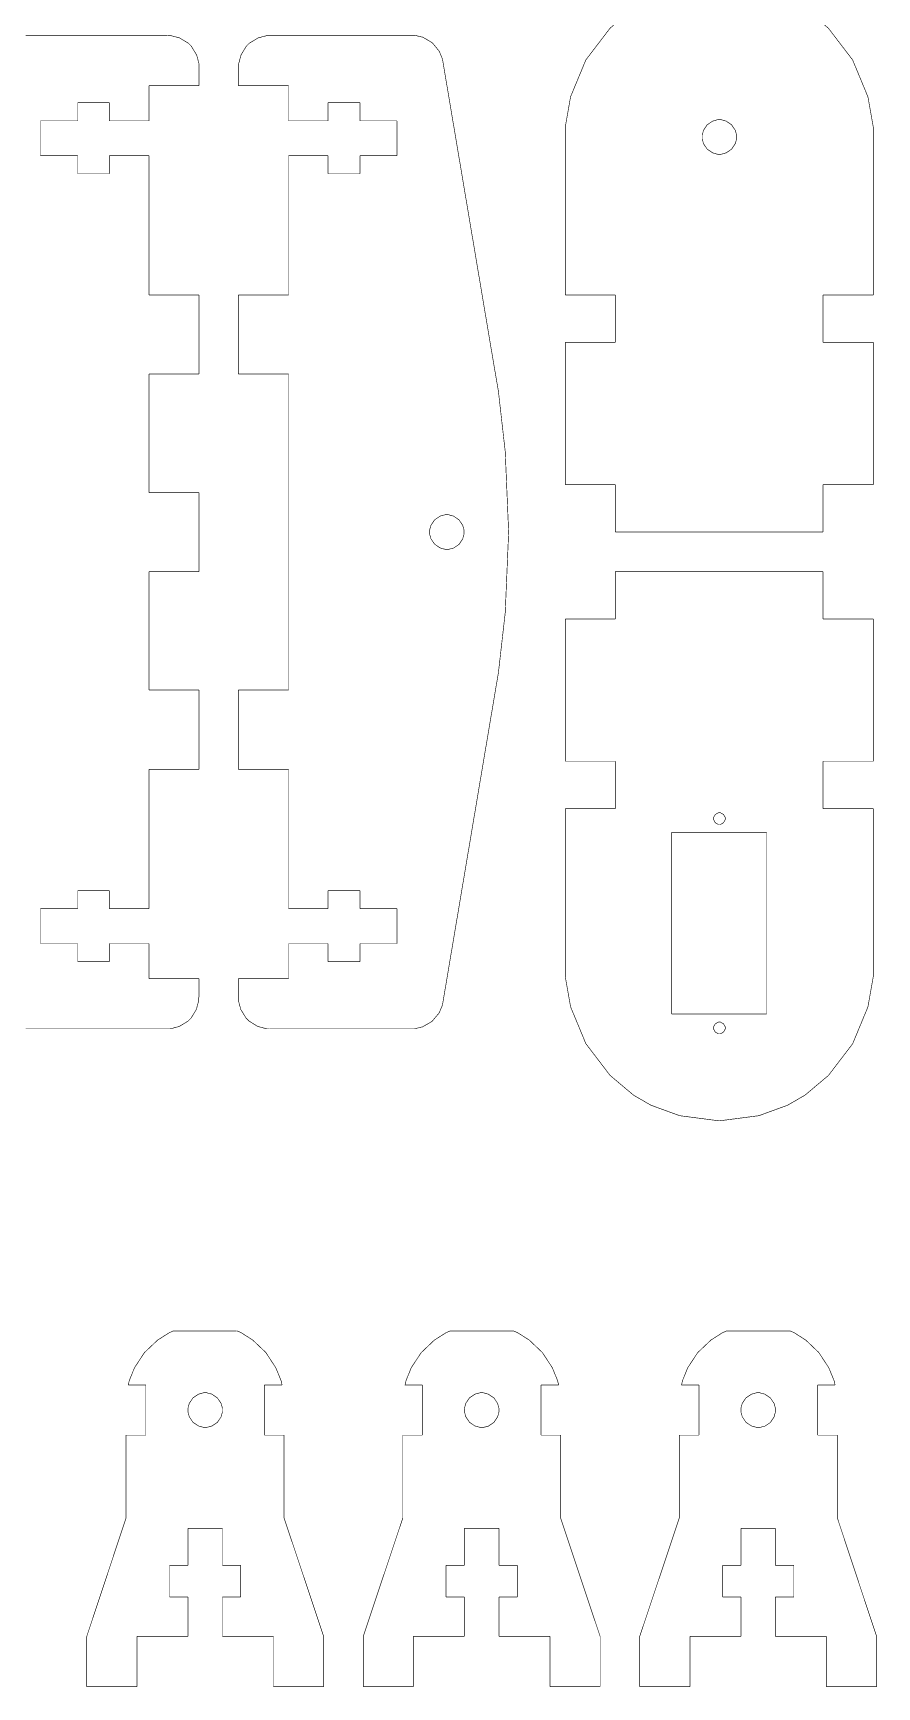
# Model space of a CAD drawing. Header units: inches. Extents: x 1576.4 to 1607.7, y 908.2 to 923.
# Drawn here: x 1583.25 to 1586.41, y 913.54 to 919.72 of the extents above; entities that cross this region are included whole.
import ezdxf

# ---------------------------------------------------------------- set-up
doc = ezdxf.new("R2010")
doc.units = ezdxf.units.IN

msp = doc.modelspace()

# ---------------------------------------------------------------- linework, layer by layer
at = {"color": 0}
for points in [[(1586.3919, 919.3289, 0.00225, 0.00225, 0), (1586.3919, 919.3664, 0.00225, 0.00225, 0), (1586.372, 919.4789, 0.00225, 0.00225, 0), (1586.3149, 919.6167, 0.00225, 0.00225, 0), (1586.2244, 919.7351, 0.00225, 0.00225, 0), (1586.1369, 919.809, 0.00225, 0.00225, 0), (1586.1044, 919.8278, 0.00225, 0.00225, 0), (1586.0719, 919.8465, 0.00225, 0.00225, 0), (1585.9643, 919.8858, 0.00225, 0.00225, 0), (1585.8164, 919.9051, 0.00225, 0.00225, 0), (1585.6685, 919.8858, 0.00225, 0.00225, 0), (1585.5609, 919.8465, 0.00225, 0.00225, 0), (1585.5284, 919.8278, 0.00225, 0.00225, 0), (1585.4959, 919.809, 0.00225, 0.00225, 0), (1585.4083, 919.7354, 0.00225, 0.00225, 0), (1585.3178, 919.6169, 0.00225, 0.00225, 0), (1585.2607, 919.4793, 0.00225, 0.00225, 0), (1585.2409, 919.3665, 0.00225, 0.00225, 0), (1585.2409, 919.3289, 0.00225, 0.00225, 0)], [(1583.2242, 919.7079, 0.00225, 0.00225, 0), (1583.7534, 919.7079, 0.00225, 0.00225, 0)], [(1583.8722, 919.5903, 0.00225, 0.00225, 0), (1583.8722, 919.6017, 0.00225, 0.00225, 0), (1583.8632, 919.6354, 0.00225, 0.00225, 0), (1583.8432, 919.6682, 0.00225, 0.00225, 0), (1583.8378, 919.6736, 0.00225, 0.00225, 0), (1583.8323, 919.6792, 0.00225, 0.00225, 0), (1583.7996, 919.699, 0.00225, 0.00225, 0), (1583.7657, 919.7079, 0.00225, 0.00225, 0), (1583.7544, 919.7079, 0.00225, 0.00225, 0)], [(1584.1378, 919.7079, 0.00225, 0.00225, 0), (1584.1264, 919.7079, 0.00225, 0.00225, 0), (1584.0926, 919.699, 0.00225, 0.00225, 0), (1584.0599, 919.6792, 0.00225, 0.00225, 0), (1584.0545, 919.6736, 0.00225, 0.00225, 0), (1584.049, 919.6682, 0.00225, 0.00225, 0), (1584.029, 919.6354, 0.00225, 0.00225, 0), (1584.0201, 919.6017, 0.00225, 0.00225, 0), (1584.0201, 919.5903, 0.00225, 0.00225, 0)], [(1584.6669, 919.7079, 0.00225, 0.00225, 0), (1584.1378, 919.7079, 0.00225, 0.00225, 0)], [(1584.7836, 919.6101, 0.00225, 0.00225, 0), (1584.7819, 919.6203, 0.00225, 0.00225, 0), (1584.7696, 919.6497, 0.00225, 0.00225, 0), (1584.7436, 919.6811, 0.00225, 0.00225, 0), (1584.7084, 919.7017, 0.00225, 0.00225, 0), (1584.6773, 919.709, 0.00225, 0.00225, 0), (1584.6669, 919.709, 0.00225, 0.00225, 0)], [(1584.7836, 919.6101, 0.00225, 0.00225, 0), (1584.9784, 918.4517, 0.00225, 0.00225, 0)], [(1583.8722, 919.5903, 0.00225, 0.00225, 0), (1583.8722, 919.5204, 0.00225, 0.00225, 0)], [(1584.019, 919.5204, 0.00225, 0.00225, 0), (1584.019, 919.5903, 0.00225, 0.00225, 0)], [(1583.6847, 919.3892, 0.00225, 0.00225, 0), (1583.6847, 919.5204, 0.00225, 0.00225, 0)], [(1583.6847, 919.5204, 0.00225, 0.00225, 0), (1583.8722, 919.5204, 0.00225, 0.00225, 0)], [(1584.2065, 919.5204, 0.00225, 0.00225, 0), (1584.019, 919.5204, 0.00225, 0.00225, 0)], [(1584.2065, 919.5204, 0.00225, 0.00225, 0), (1584.2065, 919.3892, 0.00225, 0.00225, 0)], [(1583.4191, 919.4569, 0.00225, 0.00225, 0), (1583.4191, 919.3892, 0.00225, 0.00225, 0)], [(1583.5367, 919.4569, 0.00225, 0.00225, 0), (1583.4191, 919.4569, 0.00225, 0.00225, 0)], [(1583.5367, 919.4569, 0.00225, 0.00225, 0), (1583.5367, 919.3892, 0.00225, 0.00225, 0)], [(1584.3544, 919.3892, 0.00225, 0.00225, 0), (1584.3544, 919.4569, 0.00225, 0.00225, 0)], [(1584.3544, 919.4569, 0.00225, 0.00225, 0), (1584.4732, 919.4569, 0.00225, 0.00225, 0)], [(1584.4732, 919.3892, 0.00225, 0.00225, 0), (1584.4732, 919.4569, 0.00225, 0.00225, 0)], [(1583.2795, 919.3892, 0.00225, 0.00225, 0), (1583.2795, 919.259, 0.00225, 0.00225, 0)], [(1583.4191, 919.3892, 0.00225, 0.00225, 0), (1583.2795, 919.3892, 0.00225, 0.00225, 0)], [(1583.6847, 919.3892, 0.00225, 0.00225, 0), (1583.5367, 919.3892, 0.00225, 0.00225, 0)], [(1584.2065, 919.3892, 0.00225, 0.00225, 0), (1584.3544, 919.3892, 0.00225, 0.00225, 0)], [(1584.4732, 919.3892, 0.00225, 0.00225, 0), (1584.6118, 919.3892, 0.00225, 0.00225, 0)], [(1584.6118, 919.259, 0.00225, 0.00225, 0), (1584.6118, 919.3892, 0.00225, 0.00225, 0)], [(1585.2409, 919.3289, 0.00225, 0.00225, 0), (1585.2409, 918.7382, 0.00225, 0.00225, 0)], [(1586.3919, 918.7382, 0.00225, 0.00225, 0), (1586.3919, 919.3289, 0.00225, 0.00225, 0)], [(1583.4191, 919.259, 0.00225, 0.00225, 0), (1583.2795, 919.259, 0.00225, 0.00225, 0)], [(1583.4191, 919.259, 0.00225, 0.00225, 0), (1583.4191, 919.1913, 0.00225, 0.00225, 0)], [(1583.5367, 919.259, 0.00225, 0.00225, 0), (1583.5367, 919.1913, 0.00225, 0.00225, 0)], [(1583.6847, 919.259, 0.00225, 0.00225, 0), (1583.5367, 919.259, 0.00225, 0.00225, 0)], [(1583.6847, 918.7382, 0.00225, 0.00225, 0), (1583.6847, 919.259, 0.00225, 0.00225, 0)], [(1584.2065, 919.259, 0.00225, 0.00225, 0), (1584.2065, 918.7382, 0.00225, 0.00225, 0)], [(1584.2065, 919.259, 0.00225, 0.00225, 0), (1584.3544, 919.259, 0.00225, 0.00225, 0)], [(1584.3544, 919.1913, 0.00225, 0.00225, 0), (1584.3544, 919.259, 0.00225, 0.00225, 0)], [(1584.4732, 919.1913, 0.00225, 0.00225, 0), (1584.4732, 919.259, 0.00225, 0.00225, 0)], [(1584.4732, 919.259, 0.00225, 0.00225, 0), (1584.6118, 919.259, 0.00225, 0.00225, 0)], [(1583.5367, 919.1913, 0.00225, 0.00225, 0), (1583.4191, 919.1913, 0.00225, 0.00225, 0)], [(1584.3544, 919.1913, 0.00225, 0.00225, 0), (1584.4732, 919.1913, 0.00225, 0.00225, 0)], [(1583.6847, 918.7382, 0.00225, 0.00225, 0), (1583.8722, 918.7382, 0.00225, 0.00225, 0)], [(1583.8722, 918.7382, 0.00225, 0.00225, 0), (1583.8722, 918.4434, 0.00225, 0.00225, 0)], [(1584.019, 918.4434, 0.00225, 0.00225, 0), (1584.019, 918.7382, 0.00225, 0.00225, 0)], [(1584.2065, 918.7382, 0.00225, 0.00225, 0), (1584.019, 918.7382, 0.00225, 0.00225, 0)], [(1585.2409, 918.7382, 0.00225, 0.00225, 0), (1585.4284, 918.7382, 0.00225, 0.00225, 0)], [(1585.4284, 918.5611, 0.00225, 0.00225, 0), (1585.4284, 918.7382, 0.00225, 0.00225, 0)], [(1586.2044, 918.5611, 0.00225, 0.00225, 0), (1586.2044, 918.7382, 0.00225, 0.00225, 0)], [(1586.3919, 918.7382, 0.00225, 0.00225, 0), (1586.2044, 918.7382, 0.00225, 0.00225, 0)], [(1585.2409, 918.5611, 0.00225, 0.00225, 0), (1585.2409, 918.0299, 0.00225, 0.00225, 0)], [(1585.2409, 918.5611, 0.00225, 0.00225, 0), (1585.4284, 918.5611, 0.00225, 0.00225, 0)], [(1586.3919, 918.5611, 0.00225, 0.00225, 0), (1586.2044, 918.5611, 0.00225, 0.00225, 0)], [(1586.3919, 918.0299, 0.00225, 0.00225, 0), (1586.3919, 918.5611, 0.00225, 0.00225, 0)], [(1583.6847, 917.9996, 0.00225, 0.00225, 0), (1583.6847, 918.4434, 0.00225, 0.00225, 0)], [(1583.6847, 918.4434, 0.00225, 0.00225, 0), (1583.8722, 918.4434, 0.00225, 0.00225, 0)], [(1584.2065, 918.4434, 0.00225, 0.00225, 0), (1584.019, 918.4434, 0.00225, 0.00225, 0)], [(1584.2065, 918.4434, 0.00225, 0.00225, 0), (1584.2065, 917.2622, 0.00225, 0.00225, 0)], [(1584.9784, 917.2528, 0.00225, 0.00225, 0), (1584.991, 917.327, 0.00225, 0.00225, 0), (1585.0165, 917.5518, 0.00225, 0.00225, 0), (1585.0292, 917.8524, 0.00225, 0.00225, 0), (1585.0165, 918.1532, 0.00225, 0.00225, 0), (1584.991, 918.3784, 0.00225, 0.00225, 0), (1584.9784, 918.4528, 0.00225, 0.00225, 0)], [(1583.6847, 917.9996, 0.00225, 0.00225, 0), (1583.8722, 917.9996, 0.00225, 0.00225, 0)], [(1583.8722, 917.9996, 0.00225, 0.00225, 0), (1583.8722, 917.7049, 0.00225, 0.00225, 0)], [(1585.2409, 918.0299, 0.00225, 0.00225, 0), (1585.4284, 918.0299, 0.00225, 0.00225, 0)], [(1585.4284, 917.8528, 0.00225, 0.00225, 0), (1585.4284, 918.0299, 0.00225, 0.00225, 0)], [(1586.3919, 918.0299, 0.00225, 0.00225, 0), (1586.2044, 918.0299, 0.00225, 0.00225, 0)], [(1586.2044, 917.8528, 0.00225, 0.00225, 0), (1586.2044, 918.0299, 0.00225, 0.00225, 0)], [(1585.4284, 917.8528, 0.00225, 0.00225, 0), (1586.2044, 917.8528, 0.00225, 0.00225, 0)], [(1583.6847, 917.2622, 0.00225, 0.00225, 0), (1583.6847, 917.7049, 0.00225, 0.00225, 0)], [(1583.6847, 917.7049, 0.00225, 0.00225, 0), (1583.8722, 917.7049, 0.00225, 0.00225, 0)], [(1586.2044, 917.7049, 0.00225, 0.00225, 0), (1585.4273, 917.7049, 0.00225, 0.00225, 0)], [(1585.4284, 917.7049, 0.00225, 0.00225, 0), (1585.4284, 917.5278, 0.00225, 0.00225, 0)], [(1586.2044, 917.7049, 0.00225, 0.00225, 0), (1586.2044, 917.5278, 0.00225, 0.00225, 0)], [(1585.2409, 917.5278, 0.00225, 0.00225, 0), (1585.4284, 917.5278, 0.00225, 0.00225, 0)], [(1585.2409, 917.5278, 0.00225, 0.00225, 0), (1585.2409, 916.9965, 0.00225, 0.00225, 0)], [(1586.3919, 917.5278, 0.00225, 0.00225, 0), (1586.2044, 917.5278, 0.00225, 0.00225, 0)], [(1586.3919, 916.9965, 0.00225, 0.00225, 0), (1586.3919, 917.5278, 0.00225, 0.00225, 0)], [(1583.6847, 917.2622, 0.00225, 0.00225, 0), (1583.8722, 917.2622, 0.00225, 0.00225, 0)], [(1583.8722, 917.2622, 0.00225, 0.00225, 0), (1583.8722, 916.9663, 0.00225, 0.00225, 0)], [(1584.019, 916.9663, 0.00225, 0.00225, 0), (1584.019, 917.2622, 0.00225, 0.00225, 0)], [(1584.2065, 917.2622, 0.00225, 0.00225, 0), (1584.019, 917.2622, 0.00225, 0.00225, 0)], [(1584.9784, 917.2528, 0.00225, 0.00225, 0), (1584.7836, 916.0955, 0.00225, 0.00225, 0)], [(1583.6847, 916.4455, 0.00225, 0.00225, 0), (1583.6847, 916.9663, 0.00225, 0.00225, 0)], [(1583.6847, 916.9663, 0.00225, 0.00225, 0), (1583.8722, 916.9663, 0.00225, 0.00225, 0)], [(1584.2065, 916.9663, 0.00225, 0.00225, 0), (1584.019, 916.9663, 0.00225, 0.00225, 0)], [(1584.2065, 916.9663, 0.00225, 0.00225, 0), (1584.2065, 916.4455, 0.00225, 0.00225, 0)], [(1585.2409, 916.9965, 0.00225, 0.00225, 0), (1585.4284, 916.9965, 0.00225, 0.00225, 0)], [(1585.4284, 916.9965, 0.00225, 0.00225, 0), (1585.4284, 916.8195, 0.00225, 0.00225, 0)], [(1586.3919, 916.9965, 0.00225, 0.00225, 0), (1586.2044, 916.9965, 0.00225, 0.00225, 0)], [(1586.2044, 916.9965, 0.00225, 0.00225, 0), (1586.2044, 916.8195, 0.00225, 0.00225, 0)], [(1585.2409, 916.8195, 0.00225, 0.00225, 0), (1585.4284, 916.8195, 0.00225, 0.00225, 0)], [(1585.2409, 916.8195, 0.00225, 0.00225, 0), (1585.2409, 916.2288, 0.00225, 0.00225, 0)], [(1586.3919, 916.8195, 0.00225, 0.00225, 0), (1586.2044, 916.8195, 0.00225, 0.00225, 0)], [(1586.3919, 916.2288, 0.00225, 0.00225, 0), (1586.3919, 916.8195, 0.00225, 0.00225, 0)], [(1585.993, 916.7309, 0.00225, 0.00225, 0), (1585.6388, 916.7309, 0.00225, 0.00225, 0)], [(1585.6388, 916.7309, 0.00225, 0.00225, 0), (1585.6388, 916.0517, 0.00225, 0.00225, 0)], [(1585.993, 916.0517, 0.00225, 0.00225, 0), (1585.993, 916.7309, 0.00225, 0.00225, 0)], [(1583.4191, 916.5132, 0.00225, 0.00225, 0), (1583.4191, 916.4455, 0.00225, 0.00225, 0)], [(1583.5367, 916.5132, 0.00225, 0.00225, 0), (1583.4191, 916.5132, 0.00225, 0.00225, 0)], [(1583.5367, 916.5132, 0.00225, 0.00225, 0), (1583.5367, 916.4455, 0.00225, 0.00225, 0)], [(1584.3544, 916.5132, 0.00225, 0.00225, 0), (1584.4732, 916.5132, 0.00225, 0.00225, 0)], [(1584.3544, 916.4455, 0.00225, 0.00225, 0), (1584.3544, 916.5132, 0.00225, 0.00225, 0)], [(1584.4732, 916.4455, 0.00225, 0.00225, 0), (1584.4732, 916.5132, 0.00225, 0.00225, 0)], [(1583.2795, 916.4455, 0.00225, 0.00225, 0), (1583.2795, 916.3153, 0.00225, 0.00225, 0)], [(1583.4191, 916.4455, 0.00225, 0.00225, 0), (1583.2795, 916.4455, 0.00225, 0.00225, 0)], [(1583.6847, 916.4455, 0.00225, 0.00225, 0), (1583.5367, 916.4455, 0.00225, 0.00225, 0)], [(1584.2065, 916.4455, 0.00225, 0.00225, 0), (1584.3544, 916.4455, 0.00225, 0.00225, 0)], [(1584.4732, 916.4455, 0.00225, 0.00225, 0), (1584.6118, 916.4455, 0.00225, 0.00225, 0)], [(1584.6118, 916.3153, 0.00225, 0.00225, 0), (1584.6118, 916.4455, 0.00225, 0.00225, 0)], [(1583.4191, 916.3153, 0.00225, 0.00225, 0), (1583.2795, 916.3153, 0.00225, 0.00225, 0)], [(1583.4191, 916.3153, 0.00225, 0.00225, 0), (1583.4191, 916.2476, 0.00225, 0.00225, 0)], [(1583.5367, 916.3153, 0.00225, 0.00225, 0), (1583.5367, 916.2476, 0.00225, 0.00225, 0)], [(1583.6847, 916.3153, 0.00225, 0.00225, 0), (1583.5367, 916.3153, 0.00225, 0.00225, 0)], [(1583.6847, 916.184, 0.00225, 0.00225, 0), (1583.6847, 916.3153, 0.00225, 0.00225, 0)], [(1584.2065, 916.3153, 0.00225, 0.00225, 0), (1584.3544, 916.3153, 0.00225, 0.00225, 0)], [(1584.2065, 916.3153, 0.00225, 0.00225, 0), (1584.2065, 916.184, 0.00225, 0.00225, 0)], [(1584.3544, 916.2476, 0.00225, 0.00225, 0), (1584.3544, 916.3153, 0.00225, 0.00225, 0)], [(1584.4732, 916.3153, 0.00225, 0.00225, 0), (1584.6118, 916.3153, 0.00225, 0.00225, 0)], [(1584.4732, 916.2476, 0.00225, 0.00225, 0), (1584.4732, 916.3153, 0.00225, 0.00225, 0)], [(1583.5367, 916.2476, 0.00225, 0.00225, 0), (1583.4191, 916.2476, 0.00225, 0.00225, 0)], [(1584.3544, 916.2476, 0.00225, 0.00225, 0), (1584.4732, 916.2476, 0.00225, 0.00225, 0)], [(1585.2409, 916.2288, 0.00225, 0.00225, 0), (1585.2409, 916.1913, 0.00225, 0.00225, 0), (1585.2607, 916.0788, 0.00225, 0.00225, 0), (1585.3178, 915.9411, 0.00225, 0.00225, 0), (1585.4083, 915.8225, 0.00225, 0.00225, 0), (1585.4959, 915.7487, 0.00225, 0.00225, 0), (1585.5284, 915.7299, 0.00225, 0.00225, 0), (1585.5609, 915.7111, 0.00225, 0.00225, 0), (1585.6685, 915.6719, 0.00225, 0.00225, 0), (1585.8164, 915.6526, 0.00225, 0.00225, 0), (1585.9643, 915.6719, 0.00225, 0.00225, 0), (1586.0719, 915.7111, 0.00225, 0.00225, 0), (1586.1044, 915.7299, 0.00225, 0.00225, 0), (1586.1369, 915.7487, 0.00225, 0.00225, 0), (1586.2244, 915.8223, 0.00225, 0.00225, 0), (1586.3149, 915.9407, 0.00225, 0.00225, 0), (1586.372, 916.0784, 0.00225, 0.00225, 0), (1586.3919, 916.1912, 0.00225, 0.00225, 0), (1586.3919, 916.2288, 0.00225, 0.00225, 0)], [(1583.6847, 916.184, 0.00225, 0.00225, 0), (1583.8722, 916.184, 0.00225, 0.00225, 0)], [(1583.8722, 916.184, 0.00225, 0.00225, 0), (1583.8722, 916.1142, 0.00225, 0.00225, 0)], [(1584.019, 916.1142, 0.00225, 0.00225, 0), (1584.019, 916.184, 0.00225, 0.00225, 0)], [(1584.2065, 916.184, 0.00225, 0.00225, 0), (1584.019, 916.184, 0.00225, 0.00225, 0)], [(1583.7534, 915.9965, 0.00225, 0.00225, 0), (1583.7647, 915.9965, 0.00225, 0.00225, 0), (1583.7985, 916.0055, 0.00225, 0.00225, 0), (1583.8313, 916.0255, 0.00225, 0.00225, 0), (1583.8367, 916.0309, 0.00225, 0.00225, 0), (1583.8422, 916.0364, 0.00225, 0.00225, 0), (1583.8621, 916.0691, 0.00225, 0.00225, 0), (1583.8711, 916.1029, 0.00225, 0.00225, 0), (1583.8711, 916.1142, 0.00225, 0.00225, 0)], [(1584.019, 916.1142, 0.00225, 0.00225, 0), (1584.019, 916.1029, 0.00225, 0.00225, 0), (1584.028, 916.0691, 0.00225, 0.00225, 0), (1584.0479, 916.0364, 0.00225, 0.00225, 0), (1584.0534, 916.0309, 0.00225, 0.00225, 0), (1584.0589, 916.0255, 0.00225, 0.00225, 0), (1584.0915, 916.0055, 0.00225, 0.00225, 0), (1584.1254, 915.9965, 0.00225, 0.00225, 0), (1584.1367, 915.9965, 0.00225, 0.00225, 0)], [(1584.6669, 915.9965, 0.00225, 0.00225, 0), (1584.6772, 915.9965, 0.00225, 0.00225, 0), (1584.708, 916.004, 0.00225, 0.00225, 0), (1584.7432, 916.0245, 0.00225, 0.00225, 0), (1584.7695, 916.0559, 0.00225, 0.00225, 0), (1584.7819, 916.0853, 0.00225, 0.00225, 0), (1584.7836, 916.0955, 0.00225, 0.00225, 0)], [(1585.6388, 916.0517, 0.00225, 0.00225, 0), (1585.993, 916.0517, 0.00225, 0.00225, 0)], [(1583.2242, 915.9965, 0.00225, 0.00225, 0), (1583.7534, 915.9965, 0.00225, 0.00225, 0)], [(1584.6669, 915.9965, 0.00225, 0.00225, 0), (1584.1378, 915.9965, 0.00225, 0.00225, 0)], [(1583.7763, 914.8678, 0.00225, 0.00225, 0), (1583.7608, 914.861, 0.00225, 0.00225, 0), (1583.7169, 914.8331, 0.00225, 0.00225, 0), (1583.6677, 914.7863, 0.00225, 0.00225, 0), (1583.6308, 914.7299, 0.00225, 0.00225, 0), (1583.6115, 914.6822, 0.00225, 0.00225, 0), (1583.6077, 914.6657, 0.00225, 0.00225, 0)], [(1584.0129, 914.8678, 0.00225, 0.00225, 0), (1583.7763, 914.8678, 0.00225, 0.00225, 0)], [(1584.1826, 914.6657, 0.00225, 0.00225, 0), (1584.1787, 914.6824, 0.00225, 0.00225, 0), (1584.1588, 914.7305, 0.00225, 0.00225, 0), (1584.1218, 914.7871, 0.00225, 0.00225, 0), (1584.0727, 914.8337, 0.00225, 0.00225, 0), (1584.0294, 914.8612, 0.00225, 0.00225, 0), (1584.014, 914.8678, 0.00225, 0.00225, 0)], [(1584.8108, 914.8678, 0.00225, 0.00225, 0), (1584.7951, 914.861, 0.00225, 0.00225, 0), (1584.7513, 914.8331, 0.00225, 0.00225, 0), (1584.7022, 914.7863, 0.00225, 0.00225, 0), (1584.6651, 914.7299, 0.00225, 0.00225, 0), (1584.6458, 914.6822, 0.00225, 0.00225, 0), (1584.642, 914.6657, 0.00225, 0.00225, 0)], [(1585.0462, 914.8678, 0.00225, 0.00225, 0), (1584.8108, 914.8678, 0.00225, 0.00225, 0)], [(1585.2161, 914.6657, 0.00225, 0.00225, 0), (1585.212, 914.6824, 0.00225, 0.00225, 0), (1585.1923, 914.7305, 0.00225, 0.00225, 0), (1585.1551, 914.7871, 0.00225, 0.00225, 0), (1585.1061, 914.8337, 0.00225, 0.00225, 0), (1585.0627, 914.8612, 0.00225, 0.00225, 0), (1585.0472, 914.8678, 0.00225, 0.00225, 0)], [(1585.8441, 914.8678, 0.00225, 0.00225, 0), (1585.8284, 914.861, 0.00225, 0.00225, 0), (1585.7847, 914.8331, 0.00225, 0.00225, 0), (1585.7355, 914.7863, 0.00225, 0.00225, 0), (1585.6984, 914.7299, 0.00225, 0.00225, 0), (1585.6791, 914.6822, 0.00225, 0.00225, 0), (1585.6754, 914.6657, 0.00225, 0.00225, 0)], [(1586.0806, 914.8678, 0.00225, 0.00225, 0), (1585.8441, 914.8678, 0.00225, 0.00225, 0)], [(1586.2494, 914.6657, 0.00225, 0.00225, 0), (1586.2454, 914.6824, 0.00225, 0.00225, 0), (1586.2255, 914.7305, 0.00225, 0.00225, 0), (1586.1884, 914.7871, 0.00225, 0.00225, 0), (1586.1394, 914.8337, 0.00225, 0.00225, 0), (1586.0961, 914.8612, 0.00225, 0.00225, 0), (1586.0806, 914.8678, 0.00225, 0.00225, 0)], [(1583.6077, 914.6657, 0.00225, 0.00225, 0), (1583.6733, 914.6657, 0.00225, 0.00225, 0)], [(1583.6733, 914.6657, 0.00225, 0.00225, 0), (1583.6733, 914.4782, 0.00225, 0.00225, 0)], [(1584.1159, 914.4782, 0.00225, 0.00225, 0), (1584.1159, 914.6657, 0.00225, 0.00225, 0)], [(1584.1159, 914.6657, 0.00225, 0.00225, 0), (1584.1826, 914.6657, 0.00225, 0.00225, 0)], [(1584.6409, 914.6657, 0.00225, 0.00225, 0), (1584.7066, 914.6657, 0.00225, 0.00225, 0)], [(1584.7066, 914.6657, 0.00225, 0.00225, 0), (1584.7066, 914.4782, 0.00225, 0.00225, 0)], [(1585.1504, 914.6657, 0.00225, 0.00225, 0), (1585.2161, 914.6657, 0.00225, 0.00225, 0)], [(1585.1504, 914.4782, 0.00225, 0.00225, 0), (1585.1504, 914.6657, 0.00225, 0.00225, 0)], [(1585.6744, 914.6657, 0.00225, 0.00225, 0), (1585.7409, 914.6657, 0.00225, 0.00225, 0)], [(1585.7409, 914.6657, 0.00225, 0.00225, 0), (1585.7409, 914.4782, 0.00225, 0.00225, 0)], [(1586.1837, 914.6657, 0.00225, 0.00225, 0), (1586.2494, 914.6657, 0.00225, 0.00225, 0)], [(1586.1837, 914.4782, 0.00225, 0.00225, 0), (1586.1837, 914.6657, 0.00225, 0.00225, 0)], [(1583.5993, 914.4782, 0.00225, 0.00225, 0), (1583.5993, 914.1688, 0.00225, 0.00225, 0)], [(1583.5993, 914.4782, 0.00225, 0.00225, 0), (1583.6733, 914.4782, 0.00225, 0.00225, 0)], [(1584.1159, 914.4782, 0.00225, 0.00225, 0), (1584.1899, 914.4782, 0.00225, 0.00225, 0)], [(1584.1899, 914.1688, 0.00225, 0.00225, 0), (1584.1899, 914.4782, 0.00225, 0.00225, 0)], [(1584.6337, 914.4782, 0.00225, 0.00225, 0), (1584.7066, 914.4782, 0.00225, 0.00225, 0)], [(1584.6337, 914.4782, 0.00225, 0.00225, 0), (1584.6337, 914.1688, 0.00225, 0.00225, 0)], [(1585.1504, 914.4782, 0.00225, 0.00225, 0), (1585.2233, 914.4782, 0.00225, 0.00225, 0)], [(1585.2233, 914.1688, 0.00225, 0.00225, 0), (1585.2233, 914.4782, 0.00225, 0.00225, 0)], [(1585.667, 914.4782, 0.00225, 0.00225, 0), (1585.7409, 914.4782, 0.00225, 0.00225, 0)], [(1585.667, 914.4782, 0.00225, 0.00225, 0), (1585.667, 914.1688, 0.00225, 0.00225, 0)], [(1586.1837, 914.4782, 0.00225, 0.00225, 0), (1586.2577, 914.4782, 0.00225, 0.00225, 0)], [(1586.2577, 914.1688, 0.00225, 0.00225, 0), (1586.2577, 914.4782, 0.00225, 0.00225, 0)], [(1583.5993, 914.1688, 0.00225, 0.00225, 0), (1583.4525, 913.7261, 0.00225, 0.00225, 0)], [(1584.3379, 913.7261, 0.00225, 0.00225, 0), (1584.1899, 914.1688, 0.00225, 0.00225, 0)], [(1584.6337, 914.1688, 0.00225, 0.00225, 0), (1584.4858, 913.7261, 0.00225, 0.00225, 0)], [(1585.3712, 913.7261, 0.00225, 0.00225, 0), (1585.2233, 914.1688, 0.00225, 0.00225, 0)], [(1585.667, 914.1688, 0.00225, 0.00225, 0), (1585.5191, 913.7261, 0.00225, 0.00225, 0)], [(1586.4045, 913.7261, 0.00225, 0.00225, 0), (1586.2577, 914.1688, 0.00225, 0.00225, 0)], [(1583.8306, 913.9917, 0.00225, 0.00225, 0), (1583.8306, 914.1303, 0.00225, 0.00225, 0)], [(1583.8306, 914.1303, 0.00225, 0.00225, 0), (1583.9597, 914.1303, 0.00225, 0.00225, 0)], [(1583.9597, 913.9917, 0.00225, 0.00225, 0), (1583.9597, 914.1303, 0.00225, 0.00225, 0)], [(1584.864, 914.1303, 0.00225, 0.00225, 0), (1584.9931, 914.1303, 0.00225, 0.00225, 0)], [(1584.864, 913.9917, 0.00225, 0.00225, 0), (1584.864, 914.1303, 0.00225, 0.00225, 0)], [(1584.9931, 913.9917, 0.00225, 0.00225, 0), (1584.9931, 914.1303, 0.00225, 0.00225, 0)], [(1585.8972, 914.1303, 0.00225, 0.00225, 0), (1586.0263, 914.1303, 0.00225, 0.00225, 0)], [(1585.8972, 913.9917, 0.00225, 0.00225, 0), (1585.8972, 914.1303, 0.00225, 0.00225, 0)], [(1586.0263, 913.9917, 0.00225, 0.00225, 0), (1586.0263, 914.1303, 0.00225, 0.00225, 0)], [(1583.7618, 913.873, 0.00225, 0.00225, 0), (1583.7618, 913.9917, 0.00225, 0.00225, 0)], [(1583.7618, 913.9917, 0.00225, 0.00225, 0), (1583.8306, 913.9917, 0.00225, 0.00225, 0)], [(1583.9597, 913.9917, 0.00225, 0.00225, 0), (1584.0275, 913.9917, 0.00225, 0.00225, 0)], [(1584.0275, 913.873, 0.00225, 0.00225, 0), (1584.0275, 913.9917, 0.00225, 0.00225, 0)], [(1584.7952, 913.9917, 0.00225, 0.00225, 0), (1584.864, 913.9917, 0.00225, 0.00225, 0)], [(1584.7952, 913.873, 0.00225, 0.00225, 0), (1584.7952, 913.9917, 0.00225, 0.00225, 0)], [(1584.9931, 913.9917, 0.00225, 0.00225, 0), (1585.0619, 913.9917, 0.00225, 0.00225, 0)], [(1585.0619, 913.873, 0.00225, 0.00225, 0), (1585.0619, 913.9917, 0.00225, 0.00225, 0)], [(1585.8295, 913.9917, 0.00225, 0.00225, 0), (1585.8972, 913.9917, 0.00225, 0.00225, 0)], [(1585.8295, 913.873, 0.00225, 0.00225, 0), (1585.8295, 913.9917, 0.00225, 0.00225, 0)], [(1586.0263, 913.9917, 0.00225, 0.00225, 0), (1586.0951, 913.9917, 0.00225, 0.00225, 0)], [(1586.0951, 913.873, 0.00225, 0.00225, 0), (1586.0951, 913.9917, 0.00225, 0.00225, 0)], [(1583.7618, 913.873, 0.00225, 0.00225, 0), (1583.8306, 913.873, 0.00225, 0.00225, 0)], [(1583.8306, 913.7261, 0.00225, 0.00225, 0), (1583.8306, 913.873, 0.00225, 0.00225, 0)], [(1583.9597, 913.7261, 0.00225, 0.00225, 0), (1583.9597, 913.873, 0.00225, 0.00225, 0)], [(1583.9597, 913.873, 0.00225, 0.00225, 0), (1584.0275, 913.873, 0.00225, 0.00225, 0)], [(1584.7952, 913.873, 0.00225, 0.00225, 0), (1584.864, 913.873, 0.00225, 0.00225, 0)], [(1584.864, 913.7261, 0.00225, 0.00225, 0), (1584.864, 913.873, 0.00225, 0.00225, 0)], [(1584.9931, 913.873, 0.00225, 0.00225, 0), (1585.0619, 913.873, 0.00225, 0.00225, 0)], [(1584.9931, 913.7261, 0.00225, 0.00225, 0), (1584.9931, 913.873, 0.00225, 0.00225, 0)], [(1585.8295, 913.873, 0.00225, 0.00225, 0), (1585.8972, 913.873, 0.00225, 0.00225, 0)], [(1585.8972, 913.7261, 0.00225, 0.00225, 0), (1585.8972, 913.873, 0.00225, 0.00225, 0)], [(1586.0263, 913.873, 0.00225, 0.00225, 0), (1586.0951, 913.873, 0.00225, 0.00225, 0)], [(1586.0263, 913.7261, 0.00225, 0.00225, 0), (1586.0263, 913.873, 0.00225, 0.00225, 0)], [(1583.4525, 913.7261, 0.00225, 0.00225, 0), (1583.4525, 913.5386, 0.00225, 0.00225, 0)], [(1583.64, 913.7261, 0.00225, 0.00225, 0), (1583.8306, 913.7261, 0.00225, 0.00225, 0)], [(1583.64, 913.7261, 0.00225, 0.00225, 0), (1583.64, 913.5386, 0.00225, 0.00225, 0)], [(1583.9597, 913.7261, 0.00225, 0.00225, 0), (1584.1504, 913.7261, 0.00225, 0.00225, 0)], [(1584.1504, 913.7261, 0.00225, 0.00225, 0), (1584.1504, 913.5386, 0.00225, 0.00225, 0)], [(1584.3379, 913.7261, 0.00225, 0.00225, 0), (1584.3379, 913.5386, 0.00225, 0.00225, 0)], [(1584.4858, 913.7261, 0.00225, 0.00225, 0), (1584.4858, 913.5386, 0.00225, 0.00225, 0)], [(1584.6733, 913.7261, 0.00225, 0.00225, 0), (1584.864, 913.7261, 0.00225, 0.00225, 0)], [(1584.6733, 913.7261, 0.00225, 0.00225, 0), (1584.6733, 913.5386, 0.00225, 0.00225, 0)], [(1584.9931, 913.7261, 0.00225, 0.00225, 0), (1585.1837, 913.7261, 0.00225, 0.00225, 0)], [(1585.1837, 913.7261, 0.00225, 0.00225, 0), (1585.1837, 913.5386, 0.00225, 0.00225, 0)], [(1585.3712, 913.7261, 0.00225, 0.00225, 0), (1585.3712, 913.5386, 0.00225, 0.00225, 0)], [(1585.5191, 913.7261, 0.00225, 0.00225, 0), (1585.5191, 913.5386, 0.00225, 0.00225, 0)], [(1585.7066, 913.7261, 0.00225, 0.00225, 0), (1585.8972, 913.7261, 0.00225, 0.00225, 0)], [(1585.7066, 913.7261, 0.00225, 0.00225, 0), (1585.7066, 913.5386, 0.00225, 0.00225, 0)], [(1586.0263, 913.7261, 0.00225, 0.00225, 0), (1586.217, 913.7261, 0.00225, 0.00225, 0)], [(1586.217, 913.7261, 0.00225, 0.00225, 0), (1586.217, 913.5386, 0.00225, 0.00225, 0)], [(1586.4045, 913.7261, 0.00225, 0.00225, 0), (1586.4045, 913.5386, 0.00225, 0.00225, 0)], [(1583.64, 913.5386, 0.00225, 0.00225, 0), (1583.4525, 913.5386, 0.00225, 0.00225, 0)], [(1584.3379, 913.5386, 0.00225, 0.00225, 0), (1584.1504, 913.5386, 0.00225, 0.00225, 0)], [(1584.6733, 913.5386, 0.00225, 0.00225, 0), (1584.4858, 913.5386, 0.00225, 0.00225, 0)], [(1585.3712, 913.5386, 0.00225, 0.00225, 0), (1585.1837, 913.5386, 0.00225, 0.00225, 0)], [(1585.7066, 913.5386, 0.00225, 0.00225, 0), (1585.5191, 913.5386, 0.00225, 0.00225, 0)], [(1586.4045, 913.5386, 0.00225, 0.00225, 0), (1586.217, 913.5386, 0.00225, 0.00225, 0)]]:
    msp.add_lwpolyline(points, format="xyseb", dxfattribs=at)
for points in [[(1585.8815, 919.3289, 0.00225, 0.00225, 0), (1585.8815, 919.3351, 0.00225, 0.00225, 0), (1585.8763, 919.3539, 0.00225, 0.00225, 0), (1585.8624, 919.3745, 0.00225, 0.00225, 0), (1585.8419, 919.3883, 0.00225, 0.00225, 0), (1585.8232, 919.3935, 0.00225, 0.00225, 0), (1585.8169, 919.3935, 0.00225, 0.00225, 0), (1585.8106, 919.3935, 0.00225, 0.00225, 0), (1585.7919, 919.3883, 0.00225, 0.00225, 0), (1585.7714, 919.3745, 0.00225, 0.00225, 0), (1585.7575, 919.3539, 0.00225, 0.00225, 0), (1585.7524, 919.3351, 0.00225, 0.00225, 0), (1585.7524, 919.3289, 0.00225, 0.00225, 0), (1585.7524, 919.3226, 0.00225, 0.00225, 0), (1585.7575, 919.3039, 0.00225, 0.00225, 0), (1585.7714, 919.2833, 0.00225, 0.00225, 0), (1585.7919, 919.2695, 0.00225, 0.00225, 0), (1585.8106, 919.2642, 0.00225, 0.00225, 0), (1585.8169, 919.2642, 0.00225, 0.00225, 0), (1585.8232, 919.2642, 0.00225, 0.00225, 0), (1585.8419, 919.2695, 0.00225, 0.00225, 0), (1585.8624, 919.2833, 0.00225, 0.00225, 0), (1585.8763, 919.3039, 0.00225, 0.00225, 0), (1585.8815, 919.3226, 0.00225, 0.00225, 0), (1585.8815, 919.3289, 0.00225, 0.00225, 0)], [(1584.8628, 917.8528, 0.00225, 0.00225, 0), (1584.8628, 917.8591, 0.00225, 0.00225, 0), (1584.8576, 917.8778, 0.00225, 0.00225, 0), (1584.8437, 917.8984, 0.00225, 0.00225, 0), (1584.8232, 917.9123, 0.00225, 0.00225, 0), (1584.8044, 917.9174, 0.00225, 0.00225, 0), (1584.7982, 917.9174, 0.00225, 0.00225, 0), (1584.7919, 917.9174, 0.00225, 0.00225, 0), (1584.7732, 917.9123, 0.00225, 0.00225, 0), (1584.7526, 917.8984, 0.00225, 0.00225, 0), (1584.7387, 917.8778, 0.00225, 0.00225, 0), (1584.7336, 917.8591, 0.00225, 0.00225, 0), (1584.7336, 917.8528, 0.00225, 0.00225, 0), (1584.7336, 917.8465, 0.00225, 0.00225, 0), (1584.7387, 917.8278, 0.00225, 0.00225, 0), (1584.7526, 917.8073, 0.00225, 0.00225, 0), (1584.7732, 917.7934, 0.00225, 0.00225, 0), (1584.7919, 917.7882, 0.00225, 0.00225, 0), (1584.7982, 917.7882, 0.00225, 0.00225, 0), (1584.8044, 917.788, 0.00225, 0.00225, 0), (1584.8232, 917.7928, 0.00225, 0.00225, 0), (1584.8437, 917.8064, 0.00225, 0.00225, 0), (1584.8576, 917.8272, 0.00225, 0.00225, 0), (1584.8628, 917.8464, 0.00225, 0.00225, 0), (1584.8628, 917.8528, 0.00225, 0.00225, 0)], [(1585.8388, 916.782, 0.00225, 0.00225, 0), (1585.8388, 916.7859, 0.00225, 0.00225, 0), (1585.8321, 916.7976, 0.00225, 0.00225, 0), (1585.8207, 916.8038, 0.00225, 0.00225, 0), (1585.8169, 916.8038, 0.00225, 0.00225, 0), (1585.813, 916.8038, 0.00225, 0.00225, 0), (1585.8013, 916.7972, 0.00225, 0.00225, 0), (1585.7951, 916.7858, 0.00225, 0.00225, 0), (1585.7951, 916.782, 0.00225, 0.00225, 0), (1585.7951, 916.7781, 0.00225, 0.00225, 0), (1585.8017, 916.7664, 0.00225, 0.00225, 0), (1585.8131, 916.76, 0.00225, 0.00225, 0), (1585.8169, 916.76, 0.00225, 0.00225, 0), (1585.8207, 916.76, 0.00225, 0.00225, 0), (1585.8321, 916.7664, 0.00225, 0.00225, 0), (1585.8388, 916.7781, 0.00225, 0.00225, 0), (1585.8388, 916.782, 0.00225, 0.00225, 0)], [(1585.8388, 915.9996, 0.00225, 0.00225, 0), (1585.8388, 916.0036, 0.00225, 0.00225, 0), (1585.8321, 916.0153, 0.00225, 0.00225, 0), (1585.8207, 916.0216, 0.00225, 0.00225, 0), (1585.8169, 916.0216, 0.00225, 0.00225, 0), (1585.813, 916.0216, 0.00225, 0.00225, 0), (1585.8013, 916.0149, 0.00225, 0.00225, 0), (1585.7951, 916.0035, 0.00225, 0.00225, 0), (1585.7951, 915.9996, 0.00225, 0.00225, 0), (1585.7951, 915.9958, 0.00225, 0.00225, 0), (1585.8017, 915.9841, 0.00225, 0.00225, 0), (1585.8131, 915.9778, 0.00225, 0.00225, 0), (1585.8169, 915.9778, 0.00225, 0.00225, 0), (1585.8207, 915.9778, 0.00225, 0.00225, 0), (1585.8321, 915.9841, 0.00225, 0.00225, 0), (1585.8388, 915.9958, 0.00225, 0.00225, 0), (1585.8388, 915.9996, 0.00225, 0.00225, 0)], [(1583.9597, 914.572, 0.00225, 0.00225, 0), (1583.9597, 914.5783, 0.00225, 0.00225, 0), (1583.9545, 914.597, 0.00225, 0.00225, 0), (1583.9406, 914.6176, 0.00225, 0.00225, 0), (1583.9202, 914.6314, 0.00225, 0.00225, 0), (1583.9013, 914.6365, 0.00225, 0.00225, 0), (1583.8952, 914.6365, 0.00225, 0.00225, 0), (1583.8888, 914.6365, 0.00225, 0.00225, 0), (1583.8701, 914.6314, 0.00225, 0.00225, 0), (1583.8495, 914.6176, 0.00225, 0.00225, 0), (1583.8356, 914.597, 0.00225, 0.00225, 0), (1583.8306, 914.5783, 0.00225, 0.00225, 0), (1583.8306, 914.572, 0.00225, 0.00225, 0), (1583.8306, 914.5658, 0.00225, 0.00225, 0), (1583.8356, 914.547, 0.00225, 0.00225, 0), (1583.8495, 914.5264, 0.00225, 0.00225, 0), (1583.8701, 914.5125, 0.00225, 0.00225, 0), (1583.8888, 914.5074, 0.00225, 0.00225, 0), (1583.8952, 914.5074, 0.00225, 0.00225, 0), (1583.9013, 914.5074, 0.00225, 0.00225, 0), (1583.9202, 914.5124, 0.00225, 0.00225, 0), (1583.9406, 914.526, 0.00225, 0.00225, 0), (1583.9545, 914.5465, 0.00225, 0.00225, 0), (1583.9597, 914.5656, 0.00225, 0.00225, 0), (1583.9597, 914.572, 0.00225, 0.00225, 0)], [(1584.9931, 914.572, 0.00225, 0.00225, 0), (1584.9931, 914.5783, 0.00225, 0.00225, 0), (1584.9879, 914.597, 0.00225, 0.00225, 0), (1584.974, 914.6176, 0.00225, 0.00225, 0), (1584.9534, 914.6314, 0.00225, 0.00225, 0), (1584.9347, 914.6365, 0.00225, 0.00225, 0), (1584.9284, 914.6365, 0.00225, 0.00225, 0), (1584.9222, 914.6365, 0.00225, 0.00225, 0), (1584.9034, 914.6314, 0.00225, 0.00225, 0), (1584.8829, 914.6176, 0.00225, 0.00225, 0), (1584.869, 914.597, 0.00225, 0.00225, 0), (1584.864, 914.5783, 0.00225, 0.00225, 0), (1584.864, 914.572, 0.00225, 0.00225, 0), (1584.864, 914.5658, 0.00225, 0.00225, 0), (1584.869, 914.547, 0.00225, 0.00225, 0), (1584.8829, 914.5264, 0.00225, 0.00225, 0), (1584.9034, 914.5125, 0.00225, 0.00225, 0), (1584.9222, 914.5074, 0.00225, 0.00225, 0), (1584.9284, 914.5074, 0.00225, 0.00225, 0), (1584.9347, 914.5072, 0.00225, 0.00225, 0), (1584.9534, 914.5119, 0.00225, 0.00225, 0), (1584.974, 914.5257, 0.00225, 0.00225, 0), (1584.9879, 914.5464, 0.00225, 0.00225, 0), (1584.9931, 914.5656, 0.00225, 0.00225, 0), (1584.9931, 914.572, 0.00225, 0.00225, 0)], [(1586.0263, 914.572, 0.00225, 0.00225, 0), (1586.0263, 914.5783, 0.00225, 0.00225, 0), (1586.0212, 914.597, 0.00225, 0.00225, 0), (1586.0073, 914.6176, 0.00225, 0.00225, 0), (1585.9869, 914.6314, 0.00225, 0.00225, 0), (1585.9681, 914.6365, 0.00225, 0.00225, 0), (1585.9619, 914.6365, 0.00225, 0.00225, 0), (1585.9555, 914.6365, 0.00225, 0.00225, 0), (1585.9368, 914.6314, 0.00225, 0.00225, 0), (1585.9162, 914.6176, 0.00225, 0.00225, 0), (1585.9023, 914.597, 0.00225, 0.00225, 0), (1585.8972, 914.5783, 0.00225, 0.00225, 0), (1585.8972, 914.572, 0.00225, 0.00225, 0), (1585.8972, 914.5658, 0.00225, 0.00225, 0), (1585.9023, 914.547, 0.00225, 0.00225, 0), (1585.9162, 914.5264, 0.00225, 0.00225, 0), (1585.9368, 914.5125, 0.00225, 0.00225, 0), (1585.9555, 914.5074, 0.00225, 0.00225, 0), (1585.9619, 914.5074, 0.00225, 0.00225, 0), (1585.9681, 914.5072, 0.00225, 0.00225, 0), (1585.9873, 914.5119, 0.00225, 0.00225, 0), (1586.0077, 914.5257, 0.00225, 0.00225, 0), (1586.0213, 914.5464, 0.00225, 0.00225, 0), (1586.0263, 914.5656, 0.00225, 0.00225, 0), (1586.0263, 914.572, 0.00225, 0.00225, 0)]]:
    msp.add_lwpolyline(points, format="xyseb", close=True, dxfattribs=at)

doc.saveas('drawing.dxf')
